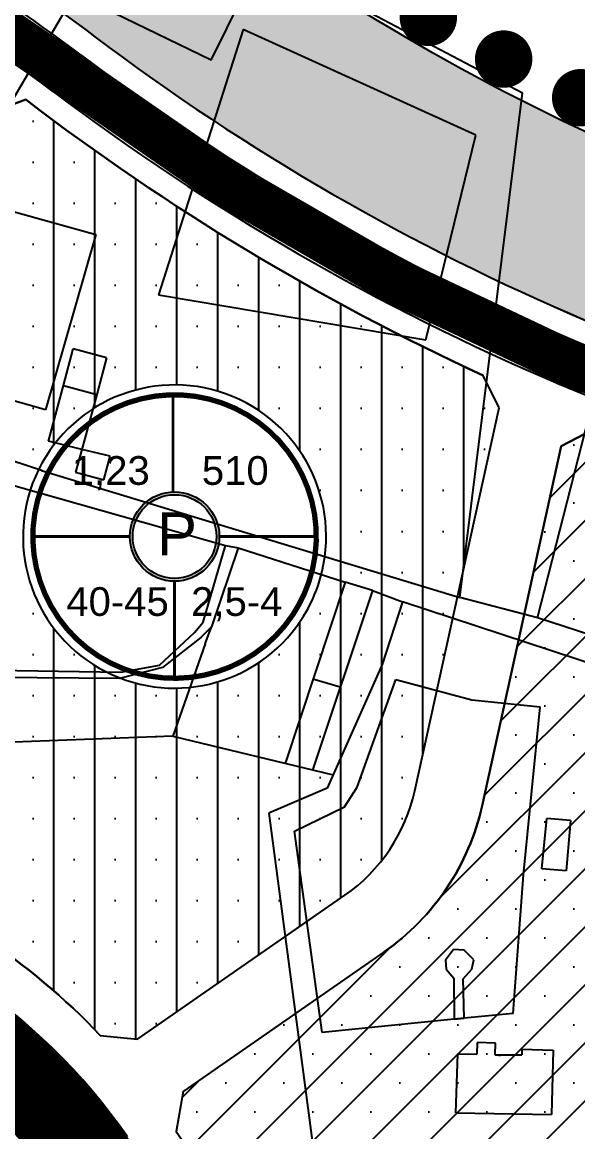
# Model space of a CAD drawing. Header units: millimetres. Extents: x 598301 to 599985, y 1183033 to 1185188.
# Drawn here: x 599226.6 to 599323.3, y 1184482.8 to 1184676 of the extents above; entities that cross this region are included whole.
import ezdxf
from ezdxf.enums import TextEntityAlignment as Align

# ---------------------------------------------------------------- set-up
doc = ezdxf.new("R2010")
doc.units = ezdxf.units.MM
doc.linetypes.add('ACAD_ISO02W100', pattern=[15, 12, -3])
doc.linetypes.add('ACAD_ISO10W100', pattern=[18.5, 12, -3, 0.5, -3])
for name, color, linetype in [('0-duong', 132, 'Continuous'), ('0-he', 5, 'Continuous'), ('CVCX', 72, 'Continuous'), ('h-duong', 7, 'Continuous'), ('H-LKE', 50, 'Continuous'), ('H-TAIDINHCU', 54, 'Continuous'), ('NENPHONGPHU', 253, 'Continuous'), ('RANH', 7, 'Continuous'), ('TIM', 1, 'ACAD_ISO10W100'), ('VONG-CT', 7, 'Continuous')]:
    doc.layers.add(name, color=color, linetype=linetype)
doc.layers.add('RANHDAT', color=7, linetype='Continuous', plot=False)
doc.styles.add('HEO', font='VHELVEN.TTF', dxfattribs={"height": 5.6})
doc.styles.add('VHEL-B', font='VHELVEB.TTF', dxfattribs={"height": 4.5})

# ---------------------------------------------------------------- blocks, each defined once
blk = doc.blocks.new('2000')
at = {"linetype": 'Continuous', "const_width": 5}
blk.add_lwpolyline([(-2.5, 0, 1), (2.5, 0, 1)], format="xyb", close=True, dxfattribs=at)
blk = doc.blocks.new('nen')
at = {"layer": 'NENPHONGPHU', "linetype": 'Continuous'}
for p, q in [((603.498215937021, 309.8733254184907), (566.1382159370393, 246.2633254184003)), ((628.7882159369915, 290.523325418322), (668.0882159370141, 269.8033254182163)), ((613.8682159368994, 275.4733254184365), (591.3282159370559, 286.4733254185689)), ((613.8682159368994, 275.4733254184365), (619.2982159370431, 286.5533254183269)), ((619.4082159369017, 280.8133254183082), (604.6982159370102, 234.6033254184619)), ((659.9482159370608, 262.4333254183976), (619.4082159369017, 280.8133254183082)), ((662.0482159370281, 221.2433254184943), (668.0882159370141, 269.8033254182163)), ((651.2782159369784, 226.7833254183853), (659.9482159370608, 262.4333254183976)), ((670.6982159369561, 178.3833254185045), (690.9482159370093, 257.743325418542)), ((572.8582159369413, 250.9333254186158), (593.7982159369928, 245.1133254186141)), ((593.7982159369928, 245.1133254186141), (585.028215937005, 214.6233254183398)), ((593.7682159368937, 245.033325418387), (593.7982159369928, 245.1133254186141)), ((604.6982159370102, 234.6033254184619), (651.2782159369784, 226.7833254183853)), ((585.028215937005, 214.6233254183398), (547.9882159369255, 224.9133254183858)), ((588.1382159368657, 218.8633254184919), (589.818215937002, 225.2333254184645)), ((595.6282159368814, 223.6733254184261), (589.818215937002, 225.2333254184645)), ((595.6282159368814, 223.6733254184261), (593.9582159369677, 217.2933254182304)), ((657.1582159370073, 181.9033254185584), (662.0482159370281, 221.2433254184943)), ((585.5382159369358, 209.1333254182702), (588.1382159368657, 218.8633254184919)), ((588.1382159368657, 218.8633254184919), (593.9582159369677, 217.2933254182304)), ((584.2882159368351, 204.0133254184824), (544.5882159369725, 217.0933254185694)), ((593.9582159369677, 217.2933254182304), (591.3482159368737, 207.6733254184786)), ((545.0782159370302, 211.1733254185087), (616.3482159368056, 190.973325418478)), ((591.3482159368737, 207.6733254184786), (585.5382159369358, 209.1333254182702)), ((591.3482159368737, 207.6733254184786), (590.2082159369717, 203.753325418304)), ((596.2882159369575, 206.513325418335), (591.3482159368737, 207.6733254184786)), ((595.1682159370031, 202.3833254183286), (596.2882159369575, 206.513325418335)), ((584.3182159368824, 204.1533254183012), (584.2882159368351, 204.0133254184824)), ((584.2882159368351, 204.0133254184824), (657.1582159370073, 181.9033254185584)), ((590.2082159369717, 203.753325418304), (595.1682159370031, 202.3833254183286)), ((612.4482159368448, 177.6033254183975), (616.3482159368056, 190.973325418478)), ((618.5782159369785, 190.5533254182004), (613.9282159368721, 176.7933254183762)), ((616.3482159368056, 190.973325418478), (618.5782159369785, 190.5533254182004)), ((618.5782159369785, 190.5533254182004), (637.188215937032, 184.5833254182232)), ((637.188215937032, 184.5833254182232), (626.7482159369324, 153.0333254184524)), ((641.9682159368836, 183.1433254182643), (637.188215937032, 184.5833254182232)), ((641.9682159368836, 183.1433254182643), (631.5382159368787, 151.8733254183896)), ((641.9682159368836, 183.1433254182643), (647.1682159369013, 181.1633254184206)), ((670.6982159369561, 178.3833254185045), (657.1582159370073, 181.9033254185584)), ((647.1682159369013, 181.1633254184206), (643.6282159369301, 170.2733254181723)), ((681.8082159369447, 169.8133254182236), (647.1682159369013, 181.1633254184206)), ((684.2482159368839, 173.9933254185195), (670.6982159369561, 178.3833254185045)), ((610.9782159368199, 175.8133254184258), (612.4482159368448, 177.6033254183975)), ((612.0582159368951, 174.9333254186196), (613.9282159369216, 176.8033254183064)), ((612.8082159368797, 173.8733254182576), (613.9282159368721, 176.7933254183762)), ((604.8782159368915, 170.1533254185082), (610.9782159368199, 175.8133254184258)), ((612.0582159368951, 174.9333254186196), (605.3682159369199, 169.7033254183498)), ((612.8082159368797, 173.8733254182576), (607.1782159368489, 157.7733254185184)), ((598.1182159369, 168.9033254186649), (604.8782159368915, 170.1533254185082)), ((643.6282159369301, 170.2733254181723), (634.0682159369729, 148.7233254184422)), ((597.8782159368137, 167.783325418242), (538.6282159368845, 168.2833254185143)), ((538.7782159369472, 169.9133254184814), (598.1182159369, 168.9033254186649)), ((605.3682159369199, 169.7033254183498), (597.8782159368137, 167.783325418242)), ((636.3382159369457, 166.273325418425), (631.5582159368685, 167.7133254186237)), ((639.2682159368566, 148.9033254185216), (645.9982159369044, 167.6533254184631)), ((645.9982159369044, 167.6533254184631), (659.2782159368585, 164.0833254184641)), ((659.2782159368585, 164.0833254184641), (671.1782159368785, 162.8933254184221)), ((668.2482159369223, 133.613325418593), (671.1782159368785, 162.8933254184221)), ((607.1782159368489, 157.7733254185184), (548.3382159369079, 155.5033254183577)), ((607.1782159368489, 157.7733254185184), (635.088215936945, 151.0133254182577)), ((637.0782159369041, 145.4333254183726), (639.2682159368566, 148.9033254185216)), ((634.0682159369729, 148.7233254184422), (623.8882159369082, 144.3833254182559)), ((628.3782159367773, 141.2333254184329), (637.0782159369041, 145.4333254183726)), ((623.8882159369082, 144.3833254182559), (633.418215936811, 72.62332541851036)), ((671.4682159367829, 134.6433254184425), (672.3482159368571, 143.4133254185023)), ((676.4482159368888, 143.0933254183616), (672.3482159368571, 143.4133254185023)), ((676.4482159368888, 143.0933254183616), (675.7182159367864, 134.3133254182944)), ((633.2082159369006, 106.1833254183722), (628.3782159367773, 141.2333254184329)), ((666.4682159367532, 109.4633254185439), (668.2482159369223, 133.613325418593)), ((675.7182159367864, 134.3133254182944), (671.4682159367829, 134.6433254184425)), ((656.0782159369187, 120.5933254185739), (654.6882159368846, 118.7733254183939)), ((657.9082159369225, 120.5133254182794), (656.0782159369187, 120.5933254185739)), ((659.5982159367808, 118.843325418394), (657.9082159369225, 120.5133254182794)), ((654.6882159368846, 118.7733254183939), (654.7882159368472, 117.1633254183947)), ((659.2782159368469, 117.1933254185067), (659.5982159367808, 118.843325418394)), ((654.7882159368472, 117.1633254183947), (656.0982159367762, 115.6133254184871)), ((657.738215936833, 115.4933254185146), (659.2782159368469, 117.1933254185067)), ((656.0982159367762, 115.6133254184871), (656.1682159368816, 108.4933254185446)), ((657.9382159368972, 108.6733254184142), (657.738215936833, 115.4933254185146)), ((656.1682159368816, 108.4933254185446), (633.2082159369006, 106.1833254183722)), ((656.1682159368816, 108.4933254185446), (657.9382159368972, 108.6733254184142)), ((657.9382159368972, 108.6733254184142), (656.1682159368816, 108.4933254185446)), ((666.4682159367532, 109.4633254185439), (657.9382159368972, 108.6733254184142)), ((660.2082159368584, 104.4333254184097), (660.1582159368642, 102.3633254183671)), ((663.3582159368451, 104.3133254183207), (660.2082159368584, 104.4333254184097)), ((656.4582159369135, 92.14332541832802), (656.8182159369334, 102.4233254184488)), ((656.8182159369334, 102.4233254184488), (660.1582159368642, 102.3633254183671)), ((663.3182159368102, 102.293325418352), (663.3582159368451, 104.3133254183207)), ((667.9882159369088, 103.2333254185348), (673.4382159369333, 103.0733254184757)), ((667.9882159369088, 103.2333254185348), (667.9882159368219, 102.2933254184369)), ((673.4382159369333, 103.0733254184757), (673.1582159368709, 91.85332541854086)), ((663.3182159368102, 102.293325418352), (667.9882159368219, 102.2933254184369)), ((664.2382159368715, 102.1233254184828), (663.3182159368102, 102.293325418352)), ((656.4582159369135, 92.14332541832802), (673.1582159368709, 91.85332541854086))]:
    blk.add_line(p, q, dxfattribs=at)

msp = doc.modelspace()

# ---------------------------------------------------------------- hatches: boundary and pattern name
at = {"layer": 'CVCX'}
h = msp.add_hatch(dxfattribs=at)
h.set_pattern_fill('HEX,_O', color=256)
h.set_pattern_definition([(0, (0, 0), (0, 5.49926), [3.175, -6.35]), (120, (0, 0), (-4.762498862015612, -2.749629999999998), [3.175, -6.35]), (59.99999999999999, (3.175, 0), (-4.762498862015612, 2.74963), [3.175, -6.35])])
edge = h.paths.add_edge_path()
edge.add_line((599053.1699999999, 1184761.61), (599014.3658432622, 1184568.375036782))
edge.add_line((599014.3658432622, 1184568.375036782), (599022.5905119102, 1184566.624866248))
edge.add_line((599022.5905119102, 1184566.624866248), (599028.5216877166, 1184570.474691381))
edge.add_line((599028.5216877166, 1184570.474691381), (599052.1894598408, 1184681.697900528))
edge.add_arc((599108.7393697004, 1184669.897635873), 57.76797167155449, 78.83012175922732, 168.2132300170167, ccw=False)
edge.add_arc((599065.0292068834, 1184442.637815935), 289.1925672612181, 52.96382488186191, 79.05643659569807, ccw=False)
edge.add_arc((599482.623550902, 1184996.076863015), 404.118196385696, 232.9638248820424, 247.0192556175957)
edge.add_arc((599558.1507399138, 1185174.174633619), 597.568893397628, 247.0192733655169, 279.4568044082314)
edge.add_arc((599647.255649032, 1184389.402700907), 195.5349946516256, 15.616813642704983, 87.33898901683938, ccw=False)
edge.add_arc((599726.0804489024, 1184429.39548579), 110.2195859758995, -69.59436604979129, 6.588168337700893, ccw=False)
edge.add_arc((599819.7673099543, 1184177.554908116), 158.4826739648482, 110.4056339503509, 195.4962877644139)
edge.add_line((599667.045835277, 1184135.212150536), (599696.273121286, 1184142.100953833))
edge.add_arc((599819.7673099545, 1184177.554908116), 128.4826739649488, 110.40563395049199, 196.0182464168269, ccw=False)
edge.add_arc((599726.0804489019, 1184429.395485791), 140.2195859765688, 290.4056339503555, 367.5792147122294)
edge.add_arc((599647.2556490318, 1184389.402700908), 225.5349946513917, 15.03012865839066, 88.18698386247864)
edge.add_arc((599558.150739913, 1185174.174633619), 567.5688933973788, 247.01927619635381, 279.76258202847237, ccw=False)
edge.add_line((599336.5596876909, 1184651.650132445), (599336.5597999842, 1184651.650084824))
edge.add_line((599336.5597999842, 1184651.650084824), (599336.5600000008, 1184651.650000002))
edge.add_arc((599482.6235509036, 1184996.076863016), 374.1181963872147, 232.9638248819257, 247.019310441831, ccw=False)
edge.add_arc((599065.0292068829, 1184442.637815936), 319.1925672612987, 52.96382488176573, 92.12924421251327)
at = {"layer": 'H-LKE'}
h = msp.add_hatch(dxfattribs=at)
h.set_pattern_fill('GRATE', color=256, scale=5, angle=2.1e-13, style=0)
h.set_pattern_definition([(2.1e-13, (0, 0), (-1.454622848459024e-14, 3.96875), []), (90.00000000000021, (0, 0), (-15.875, -5.721288264501446e-14), [])])
edge = h.paths.add_edge_path()
edge.add_arc((599156.6150264859, 1184420.532905676), 85.00000000003175, 34.79785805856693, 66.08148806375372)
edge.add_line((599191.0771677301, 1184498.233361408), (599184.1594824817, 1184494.703421702))
edge.add_line((599184.1594824817, 1184494.703421702), (599170.5059032501, 1184430.540437095))
edge.add_line((599170.5059032501, 1184430.540437095), (599174.3480358815, 1184424.573745964))
edge.add_line((599174.3480358815, 1184424.573745964), (599198.7407064687, 1184419.197502524))
edge.add_arc((599189.7007049074, 1184378.181915587), 42.00000000002386, 34.79785805910319, 77.57050161970659, ccw=False)
edge.add_line((599224.1898677584, 1184402.150596107), (599247.2372238673, 1184368.987151106))
edge.add_line((599247.2372238673, 1184368.987151106), (599254.1964909352, 1184367.734712734))
edge.add_line((599254.1964909352, 1184367.734712734), (599257.4811731116, 1184370.017444212))
edge.add_line((599257.4811731116, 1184370.017444212), (599277.1892661692, 1184383.71383308))
edge.add_line((599277.1892661692, 1184383.71383308), (599278.9426798914, 1184393.456806975))
edge.add_line((599278.9426798914, 1184393.456806975), (599226.4145227324, 1184469.040949584))
edge = h.paths.add_edge_path(flags=16)
edge.add_arc((599203.6294736306, 1184447.387825399), 26.40000000020285, 341.1524327288064, 686.5098146704399)
edge.add_arc((599203.6294736306, 1184447.387825399), 26.40000000018901, 326.50981467044, 341.1524327288064)
at = {"layer": 'H-TAIDINHCU'}
h = msp.add_hatch(dxfattribs=at)
h.set_pattern_fill('SACNCR,_O', color=256, scale=3, angle=45.00000000000021)
h.set_pattern_definition([(90.0000000000002, (0, 0), (-7.143750000000001, -2.575717417130363e-14), []), (90.0000000000002, (3.571879194485713, 3.57187919448574), (-7.143750000000001, -2.575717417130363e-14), [0, -7.143750000000001])])
edge = h.paths.add_edge_path()
edge.add_line((599309.6418482643, 1184608.879322485), (599306.8509821899, 1184614.496854336))
edge.add_arc((599482.6235509036, 1184996.076863014), 420.1181963860708, 232.5531606354685, 245.2671195076177, ccw=False)
edge.add_line((599227.1811544889, 1184662.537538423), (599219.25052862, 1184659.608624582))
edge.add_line((599219.25052862, 1184659.608624582), (599192.6057149827, 1184534.395247323))
edge.add_line((599192.6057149827, 1184534.395247323), (599195.7928325786, 1184528.653669222))
edge.add_arc((599156.6150264859, 1184420.532905676), 115.0000000001406, 43.40334755382361, 70.08189999049989, ccw=False)
edge.add_line((599240.1664969838, 1184499.552851118), (599246.6525839616, 1184498.8826482))
edge.add_line((599246.6525839616, 1184498.8826482), (599282.7587469799, 1184523.975083464))
edge.add_arc((599265.6382608947, 1184548.610199787), 30.00000000021355, 304.7978580586647, 347.5705016196546)
edge.add_line((599294.9351087068, 1184542.153055814), (599309.6418482643, 1184608.879322485))
edge = h.paths.add_edge_path(flags=16)
edge.add_arc((599253.0996839335, 1184586.437131869), 26.40000000035328, 341.1524327278499, 686.5098146694577)
edge.add_arc((599253.0996839335, 1184586.437131869), 26.40000000034887, 326.5098146694577, 341.1524327278499)
h = msp.add_hatch(dxfattribs=at)
h.set_pattern_fill('SACNCR,_O', color=256, scale=3, angle=2.103141783117751e-13)
h.set_pattern_definition([(45.00000000000021, (0, 0), (-5.051394068101417, 5.051394068101381), []), (45.00000000000021, (5.0514, 1.85420470644182e-14), (-5.051394068101417, 5.051394068101381), [0, -7.143750000000001])])
edge = h.paths.add_edge_path()
edge.add_line((599452.2687904536, 1184564.845402738), (599448.224040219, 1184570.533260253))
edge.add_arc((599558.1507399125, 1185174.174633619), 613.5688933973494, 247.8903433940754, 259.6791927700937, ccw=False)
edge.add_line((599327.2154254727, 1184605.724400539), (599320.4507154463, 1184602.168265192))
edge.add_line((599320.4507154463, 1184602.168265192), (599306.6538478315, 1184539.570198225))
edge.add_arc((599265.6382608947, 1184548.610199786), 41.99999999994869, 304.79785805862133, 347.57050162017185, ccw=False)
edge.add_line((599289.6069414137, 1184514.121036935), (599254.6101420699, 1184489.799568006))
edge.add_line((599254.6101420699, 1184489.799568006), (599253.357703697, 1184482.840300938))
edge.add_line((599253.357703697, 1184482.840300938), (599304.7191619524, 1184408.934951972))
edge.add_line((599304.7191619524, 1184408.934951972), (599311.6784290203, 1184407.682513599))
edge.add_line((599311.6784290203, 1184407.682513599), (599385.5837779869, 1184459.043971854))
edge.add_line((599385.5837779869, 1184459.043971854), (599437.7894379604, 1184495.324956423))
edge.add_line((599437.7894379604, 1184495.324956423), (599442.6640480335, 1184503.118918527))
edge.add_line((599442.6640480335, 1184503.118918527), (599452.2687904536, 1184564.845402738))
edge = h.paths.add_edge_path(flags=16)
edge.add_arc((599361.7665558889, 1184514.647444611), 26.40000000020285, 341.1524327288064, 686.5098146704399)
edge.add_arc((599361.7665558889, 1184514.647444611), 26.40000000018901, 326.50981467044, 341.1524327288064)
at = {"layer": 'VONG-CT'}
h = msp.add_hatch(color=256, dxfattribs=at)
h.paths.add_polyline_path([(599245.3160000936, 1184586.437131869, 1), (599260.8833677737, 1184586.437131869, 1)])
h.paths.add_polyline_path([(599260.3833677736, 1184586.437131869, 1), (599245.8160000936, 1184586.437131869, 1)], flags=16)

# ---------------------------------------------------------------- linework, layer by layer
at = {"layer": '0-duong'}
for centre, radius, start, end in [((599065.0292068837, 1184442.637815935), 285.1925672610229, 52.96382488194417, 79.05643659580728), ((599065.0292068836, 1184442.637815935), 277.1925672608688, 52.96382488190414, 79.05643659572789), ((599482.6235509029, 1184996.076863015), 408.1181963865763, 232.9638248819573, 247.0193104418664), ((599482.623550903, 1184996.076863015), 416.1181963863358, 232.9638248819003, 247.0193104418308), ((599558.1507399131, 1185174.174633619), 601.5688933974662, 247.01931044168, 279.4160881891464), ((599558.1507399129, 1185174.174633619), 609.568893397502, 247.0193104417054, 259.4096732162108), ((599156.615026486, 1184420.532905676), 107.4999999999996, 34.79785805887445, 77.57050161986619), ((599156.615026486, 1184420.532905676), 92.49999999999966, 34.79785805887449, 77.57050161986629)]:
    msp.add_arc(centre, radius, start, end, dxfattribs=at)
at = {"layer": '0-he'}
for p, q in [((599219.2505286199, 1184659.608624582), (599227.1811544889, 1184662.537538423)), ((599309.6418482641, 1184608.879322485), (599306.8509821899, 1184614.496854336)), ((599294.9351087068, 1184542.153055814), (599309.6418482641, 1184608.879322485)), ((599320.4507154463, 1184602.168265192), (599327.2154254727, 1184605.724400539)), ((599306.6538478315, 1184539.570198225), (599320.4507154463, 1184602.168265192)), ((599246.6525839616, 1184498.8826482), (599282.7587469799, 1184523.975083464)), ((599271.5113844963, 1184516.158586462), (599276.8354823651, 1184519.858635704)), ((599289.606941414, 1184514.121036935), (599254.6101420699, 1184489.799568006)), ((599240.1664969837, 1184499.552851118), (599246.6525839616, 1184498.8826482)), ((599254.6101420699, 1184489.799568006), (599253.357703697, 1184482.840300938)), ((599254.6101420699, 1184489.799568006), (599253.357703697, 1184482.840300938)), ((599253.357703697, 1184482.840300938), (599304.7191619525, 1184408.934951972)), ((599253.357703697, 1184482.840300938), (599304.7191619525, 1184408.934951972))]:
    msp.add_line(p, q, dxfattribs=at)
msp.add_lwpolyline([(599028.5216877166, 1184570.474691381), (599052.1894598408, 1184681.697900528, -0.4110635464634819), (599119.9301010402, 1184726.571316565, -0.1143449676897977), (599239.2154257523, 1184673.487338601, 0.06140563084967216), (599324.8473739658, 1184624.030905314, 0.1424879916131854), (599656.3336952429, 1184584.726849978, -0.3235800052022804), (599835.5721975398, 1184442.041200995, -0.345218743461268), (599764.5100737175, 1184326.092431289, 0.4212408797214414), (599672.5946710281, 1184118.758885304)], format="xyb", dxfattribs=at)
for centre, radius, start, end in [((599482.6235509035, 1184996.076863014), 420.1181963860531, 232.5531606354812, 245.2671195076322), ((599265.6382608947, 1184548.610199786), 30, 304.7978580588805, 347.5705016198665), ((599265.6382608947, 1184548.610199786), 42, 304.7978580588808, 347.5705016198666), ((599156.615026486, 1184420.532905676), 114.9999999999997, 43.40334755397226, 70.08189999055443)]:
    msp.add_arc(centre, radius, start, end, dxfattribs=at)
at = {"layer": 'CVCX'}
msp.add_lwpolyline([(599053.1699999999, 1184761.61), (599014.3658432622, 1184568.375036782), (599022.5905119102, 1184566.624866248), (599028.5216877166, 1184570.474691381), (599052.1894598408, 1184681.697900528, -0.4110635464634819), (599119.9301010402, 1184726.571316565, -0.1143449676897977), (599239.2154257523, 1184673.487338601, 0.06140539073122091), (599324.8470179678, 1184624.031056285, 0.1424881566726787), (599656.3336952429, 1184584.726849978, -0.3235800052022803), (599835.5721975398, 1184442.041200995, -0.3452187434612679), (599764.5100737175, 1184326.092431289, 0.3893341718104292), (599667.045835277, 1184135.212150536), (599696.273121286, 1184142.100953833, -0.3919592002658104), (599774.9700000023, 1184297.975000003, 0.3500656121132265), (599865.0750000017, 1184447.890000003, 0.3305095480982269), (599654.3910847371, 1184614.824792482, -0.1438496985082215), (599336.5596876909, 1184651.650132445), (599336.5597999842, 1184651.650084824), (599336.5600000008, 1184651.650000002, -0.06140563084958579), (599257.2850000003, 1184697.435000001, 0.1725746083689566)], format="xyb", close=True, dxfattribs=at)
at = {"layer": 'h-duong', "linetype": 'ACAD_ISO02W100', "ltscale": 2, "const_width": 8}
msp.add_lwpolyline([(599710.6221884922, 1183472.020891668), (599725.3560049013, 1183601.166150547), (599704.9101563093, 1183931.116798828), (599664.9146755234, 1184116.422737041, -0.4200394310210131), (599761.7207600415, 1184333.590412966, 0.3435049540748341), (599827.6949916022, 1184440.500820948, 0.3214098258400505), (599656.7988167538, 1184576.69472468, -0.1421253802607413), (599321.7240070231, 1184616.665813397, -0.06140563084963293), (599234.3968726195, 1184667.101295562, 0.1143449676892842), (599118.4113650738, 1184718.716799326, 0.4009115155285675), (599060.014260592, 1184680.032819988), (598969.3332926135, 1184253.89096708)], format="xyb", dxfattribs=at)
at = {"layer": 'h-duong', "linetype": 'ACAD_ISO02W100', "ltscale": 3, "const_width": 15}
msp.add_lwpolyline([(599178.1388397346, 1184518.189065048, -0.1888283377002052), (599238.7320808934, 1184477.601192627), (599483.254477007, 1184125.751505587, -0.2648876933967795), (599492.0995018609, 1184027.139264366), (599303.0631582905, 1183613.236948882)], format="xyb", dxfattribs=at)
at = {"layer": 'H-TAIDINHCU'}
for points in [[(599309.6418482643, 1184608.879322485), (599306.8509821899, 1184614.496854336, -0.05553208895586292), (599227.1811544889, 1184662.537538423), (599219.25052862, 1184659.608624582), (599192.6057149827, 1184534.395247323), (599195.7928325786, 1184528.653669222, -0.1169358070473386), (599240.1664969838, 1184499.552851118), (599246.6525839616, 1184498.8826482), (599282.7587469799, 1184523.975083464, 0.1888283377209485), (599294.9351087068, 1184542.153055814)], [(599452.2687904536, 1184564.845402738), (599448.224040219, 1184570.533260253, -0.05148397475493965), (599327.2154254727, 1184605.724400539), (599320.4507154463, 1184602.168265192), (599306.6538478315, 1184539.570198225, -0.1888283377224854), (599289.6069414137, 1184514.121036935), (599254.6101420699, 1184489.799568006), (599253.357703697, 1184482.840300938), (599304.7191619524, 1184408.934951972), (599311.6784290203, 1184407.682513599), (599385.5837779869, 1184459.043971854), (599437.7894379604, 1184495.324956423), (599442.6640480335, 1184503.118918527)]]:
    msp.add_lwpolyline(points, format="xyb", close=True, dxfattribs=at)
at = {"layer": 'RANHDAT'}
msp.add_lwpolyline([(599053.1699999999, 1184761.61), (598916.8800000033, 1184082.919999999), (598866.4035917793, 1183685.445772373), (599174.4000000053, 1183684.620000001), (599759.650243841, 1183662.14514809), (599742.6600000042, 1183936.330000003), (599701.3600000031, 1184127.680000003, -0.42672135607775), (599774.9700000023, 1184297.975000003, 0.3500656121151167), (599865.0750000016, 1184447.890000004, 0.3305095480971998), (599654.3910847371, 1184614.824792482, -0.1438495459927418), (599336.5600000008, 1184651.650000002, -0.06140563084958579), (599257.2850000003, 1184697.435000001, 0.1725746083689566)], format="xyb", close=True, dxfattribs=at)
for points in [[(599701.3600000031, 1184127.680000003, -0.42672135607775), (599774.9700000023, 1184297.975000003, 0.3500656121151167), (599865.0750000016, 1184447.890000004, 0.3305095480971998), (599654.3910847371, 1184614.824792482, -0.1438495459927418), (599336.5600000008, 1184651.650000002, -0.06140563084958579), (599257.2850000003, 1184697.435000001, 0.1725746083689566), (599053.1699999999, 1184761.61), (599014.1399569804, 1184567.250179781), (598882.580545635, 1184596.217914362), (598875.429808096, 1184566.740934372), (599008.4868896592, 1184539.099323076), (598954.9616036345, 1184272.556830061)], [(599756.5786315609, 1183539.600280382), (599763.4900000056, 1183600.180000003), (599742.660000004, 1183936.330000003), (599701.3600000031, 1184127.680000003, -0.4267213560782193), (599774.9700000023, 1184297.975000003, 0.3500656121152856), (599865.0750000015, 1184447.890000004, 0.3305095480972832), (599654.3910847371, 1184614.824792482, -0.1438495459927805), (599336.5600000006, 1184651.650000001, -0.06140563084960197), (599257.2850000003, 1184697.435000001, 0.1725746083688919), (599053.1699999999, 1184761.61)]]:
    msp.add_lwpolyline(points, format="xyb", dxfattribs=at)
at = {"layer": 'TIM'}
for points in [[(599710.6221884922, 1183472.020891668), (599725.3560049013, 1183601.166150547), (599704.9101563093, 1183931.116798828), (599664.9146755234, 1184116.422737041, -0.4200394310210131), (599761.7207600415, 1184333.590412966, 0.3435049540748341), (599827.6949916022, 1184440.500820948, 0.3214098258400505), (599656.7988167538, 1184576.69472468, -0.1421253802607413), (599321.7240070231, 1184616.665813397, -0.06140563084963293), (599234.3968726195, 1184667.101295562, 0.1143449676892842), (599118.4113650738, 1184718.716799326, 0.4009115155285675), (599060.014260592, 1184680.032819988), (598968.8129549448, 1184251.445716845)], [(599178.1388397346, 1184518.189065048, -0.1888283377002052), (599238.7320808934, 1184477.601192627), (599483.254477007, 1184125.751505587, -0.2648876933967795), (599492.0995018609, 1184027.139264366), (599303.0631582905, 1183613.236948882)]]:
    msp.add_lwpolyline(points, format="xyb", dxfattribs=at)
at = {"layer": 'VONG-CT'}
msp.add_lwpolyline([(599278.0841525547, 1184577.908572335, 15.63048294880458), (599275.1167653243, 1184571.869766732, 0.06397754971969577), (599278.0841525547, 1184577.908572335, 0.06397754971969577)], format="xyb", dxfattribs=at)
at = {"layer": 'VONG-CT', "const_width": 0.9257142857142858}
msp.add_lwpolyline([(599276.4617844623, 1184578.462374902, 15.63048294880445), (599273.6870847142, 1184572.815699533, 0.06397754971969596)], format="xyb", close=True, dxfattribs=at)
at = {"layer": 'VONG-CT', "const_width": 0.5}
for points in [[(599252.8171071968, 1184611.117715169), (599252.8171071969, 1184594.215684723)], [(599228.4139696478, 1184586.437131869), (599245.3160000935, 1184586.437131869)], [(599260.8833677737, 1184586.437131869), (599277.7853982192, 1184586.437131869)], [(599253.0996839335, 1184578.653448029), (599253.0996839335, 1184561.751417584)]]:
    msp.add_lwpolyline(points, dxfattribs=at)
at = {"layer": 'VONG-CT'}
for points in [[(599260.8833677737, 1184586.437131869), (599277.7853982192, 1184586.437131869)], [(599253.0996839335, 1184578.653448029), (599253.0996839335, 1184561.751417584)]]:
    msp.add_lwpolyline(points, dxfattribs=at)
for radius in [7.783683840064825, 7.283683840064825]:
    msp.add_circle((599253.0996839337, 1184586.437131869), radius, dxfattribs=at)

# ---------------------------------------------------------------- block references
at = {"layer": 'NENPHONGPHU'}
msp.add_blockref('nen', (598645.6117840633, 1184393.906674582), dxfattribs=at)
at = {"layer": 'RANH'}
for p, rotation in [((599297.2986487357, 1184676.854489832), 149.8626447601368), ((599310.4204440736, 1184669.588987433), 152.1909956816264), ((599323.8265760492, 1184662.862572083), 154.519346603116)]:
    msp.add_blockref('2000', p, dxfattribs=dict(at, rotation=rotation))

# ---------------------------------------------------------------- texts
at = {"layer": 'VONG-CT'}
for s, height, style, p in [('1,23', 5, 'HEO', (599241.9819959402, 1184595.440595664)), ('510', 5, 'HEO', (599263.6748256547, 1184595.440595664)), ('P', 7.5, 'VHEL-B', (599253.5227900721, 1184583.144414807)), ('40-45', 5, 'HEO', (599243.1652107362, 1184572.618923321)), ('2,5-4', 5, 'HEO', (599263.9389976194, 1184572.618923321))]:
    msp.add_text(s, height=height, rotation=359.9999999999788, dxfattribs=dict(at, style=style)).set_placement(p, align=Align.CENTER)

doc.saveas('drawing.dxf')
